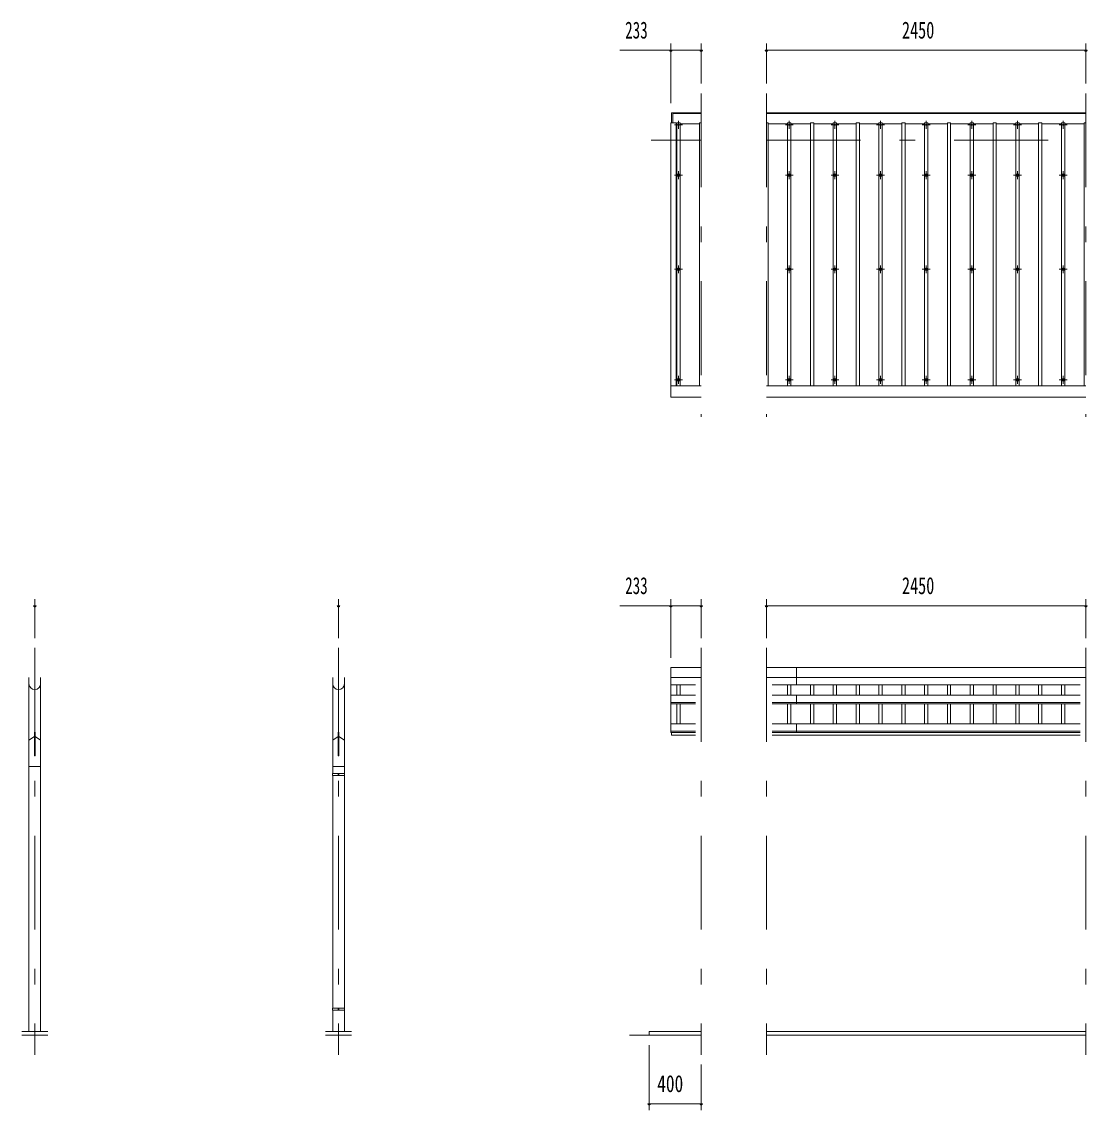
# Model space of a CAD drawing. Units: millimetres, scale not verified. Extents: x -25848 to 25858, y -10500 to 10500.
# Drawn here: x -24630 to -16459, y 1220 to 9567 of the extents above; entities that cross this region are included whole.
import ezdxf
from ezdxf.enums import TextEntityAlignment as Align

# ---------------------------------------------------------------- set-up
doc = ezdxf.new("R2010")
doc.units = ezdxf.units.MM
doc.header["$LTSCALE"] = 60
doc.linetypes.add('USER3', pattern=[24, 12, -5, 2, -5])
for name, color, linetype, lineweight in [('0-2_1-05BOLD', 7, 'Continuous', 18), ('0-3_1-25CENTER', 3, 'USER3', 18), ('0-4_1-45THIN', 4, 'Continuous', 18), ('0-5_1-55DIM', 3, 'Continuous', 18)]:
    doc.layers.add(name, color=color, linetype=linetype, lineweight=lineweight)
doc.styles.add('ＭＳ ゴシック', font='')
doc.styles.get('ＭＳ ゴシック').set_extended_font_data('MS Gothic')

msp = doc.modelspace()

# ---------------------------------------------------------------- linework, layer by layer
at = {"layer": '0-2_1-05BOLD'}
for p, q in [((-19636.67, 8790.67), (-19636.67, 8867.67)), ((-19636.67, 8862.67), (-19418.67, 8862.67)), ((-18918.67, 8867.67), (-16468.67, 8867.67)), ((-18918.67, 8862.67), (-16468.67, 8862.67)), ((-19611.67, 8790.67), (-19651.67, 8790.67)), ((-19651.67, 6687.67), (-19651.67, 8790.67)), ((-19611.67, 6773.43), (-19611.67, 8790.67)), ((-19651.67, 6773.43), (-19418.67, 6773.43)), ((-18918.67, 6773.43), (-16468.67, 6773.43)), ((-19651.67, 6687.67), (-19418.67, 6687.67)), ((-18918.67, 6687.67), (-16468.67, 6687.67)), ((-19651.68, 4614.67), (-19651.68, 4115.47)), ((-19418.67, 4614.67), (-19651.68, 4614.67)), ((-16468.67, 4614.67), (-18918.67, 4614.67)), ((-18688.67, 4614.67), (-18688.67, 4482.27)), ((-24574.41, 4537.52), (-24574.41, 1824.67)), ((-24485.31, 4537.52), (-24485.31, 1824.67)), ((-22244.67, 4537.52), (-22244.67, 3802.67)), ((-22155.57, 4537.52), (-22155.57, 3802.67)), ((-19651.68, 4537.52), (-19418.67, 4537.52)), ((-18918.67, 4537.52), (-16468.67, 4537.52)), ((-19463.23, 4482.27), (-19651.68, 4482.27)), ((-16513.22, 4482.27), (-18874.12, 4482.27)), ((-19651.68, 4402.96), (-19463.23, 4402.96)), ((-19651.68, 4345.26), (-19463.23, 4345.26)), ((-18874.12, 4402.96), (-16513.22, 4402.96)), ((-18874.12, 4345.26), (-16513.22, 4345.26)), ((-18688.67, 4402.96), (-18688.67, 4337.03)), ((-19651.68, 4337.03), (-19463.23, 4337.03)), ((-18874.12, 4337.03), (-16513.22, 4337.03)), ((-19463.23, 4182.45), (-19651.68, 4182.45)), ((-16513.22, 4182.45), (-18874.12, 4182.45)), ((-18688.67, 4182.45), (-18688.67, 4115.47)), ((-24527.61, 4117.89), (-24527.61, 3937.25)), ((-22197.87, 4117.89), (-22197.87, 3937.25)), ((-19463.23, 4127.33), (-19651.68, 4127.33)), ((-19463.22, 4115.47), (-19651.68, 4115.47)), ((-19646.68, 4115.47), (-19646.68, 4094.67)), ((-19463.22, 4094.67), (-19646.68, 4094.67)), ((-16513.22, 4127.33), (-18874.12, 4127.33)), ((-16513.22, 4115.47), (-18874.12, 4115.47)), ((-16513.22, 4094.67), (-18874.12, 4094.67)), ((-24574.41, 4057.25), (-24532.11, 4085.19)), ((-24527.61, 4085.19), (-24485.31, 4057.25)), ((-22244.67, 4057.25), (-22202.38, 4085.19)), ((-22197.87, 4085.19), (-22155.58, 4057.25)), ((-24527.61, 3937.25), (-24532.11, 3937.25)), ((-22197.87, 3937.25), (-22202.38, 3937.25)), ((-24485.31, 3856.67), (-24574.41, 3856.67)), ((-22155.58, 3856.67), (-22244.67, 3856.67)), ((-22153.97, 3802.67), (-22246.28, 3802.67)), ((-22246.28, 3802.67), (-22246.28, 3786.67)), ((-22244.67, 3786.67), (-22244.67, 2002.67)), ((-22203.18, 3802.67), (-22203.18, 3786.67)), ((-22203.18, 3794.67), (-22197.08, 3794.67)), ((-22197.08, 3802.67), (-22197.08, 3786.67)), ((-22155.58, 3786.67), (-22155.58, 2002.67)), ((-22153.97, 2002.67), (-22246.28, 2002.67)), ((-22246.28, 2002.67), (-22246.28, 1986.67)), ((-22244.67, 1986.67), (-22244.67, 1824.67)), ((-22203.18, 2002.67), (-22203.18, 1986.67)), ((-22203.18, 1994.67), (-22197.08, 1994.67)), ((-22197.08, 2002.67), (-22197.08, 1986.67)), ((-22155.58, 1986.67), (-22155.58, 1824.67)), ((-24629.86, 1824.67), (-24429.86, 1824.67)), ((-24629.86, 1794.67), (-24429.86, 1794.67)), ((-22300.13, 1824.67), (-22100.12, 1824.67)), ((-22300.13, 1794.67), (-22100.12, 1794.67)), ((-19418.67, 1794.67), (-19968.67, 1794.67)), ((-16468.67, 1824.67), (-18918.67, 1824.67)), ((-16468.67, 1794.67), (-18918.67, 1794.67))]:
    msp.add_line(p, q, dxfattribs=at)
for points in [[(-19646.67, 8790.67), (-19646.67, 8867.67), (-19418.67, 8867.67)], [(-24527.61, 4117.89), (-24532.11, 4117.89), (-24532.11, 3937.25)], [(-22197.87, 4117.89), (-22202.38, 4117.89), (-22202.38, 3937.25)], [(-22153.97, 3802.67), (-22153.97, 3786.67), (-22246.28, 3786.67)], [(-22153.97, 2002.67), (-22153.97, 1986.67), (-22246.28, 1986.67)], [(-19418.67, 1824.67), (-19818.67, 1824.67), (-19818.67, 1794.67)]]:
    msp.add_lwpolyline(points, dxfattribs=at)
for centre in [(-19593.67, 8390.17), (-18743.67, 8390.17), (-18393.67, 8390.17), (-18043.67, 8390.17), (-17693.68, 8390.17), (-17343.67, 8390.17), (-16993.68, 8390.17), (-16643.67, 8390.17), (-19593.67, 7668.51), (-18743.67, 7668.51), (-18393.67, 7668.51), (-18043.67, 7668.51), (-17693.68, 7668.51), (-17343.67, 7668.51), (-16993.68, 7668.51), (-16643.67, 7668.51), (-19593.67, 6820.85), (-18743.67, 6820.85), (-18393.67, 6820.85), (-18043.67, 6820.85), (-17693.68, 6820.85), (-17343.67, 6820.85), (-16993.68, 6820.85), (-16643.67, 6820.85)]:
    msp.add_circle(centre, 10, dxfattribs=at)
for centre, radius, start, end in [((-19593.67, 8765.7), 14.5, 46.39838, 133.60162), ((-19593.67, 8786.71), 14.5, 226.3961, 313.6039), ((-18743.67, 8765.7), 14.5, 46.39838, 133.60162), ((-18743.67, 8786.71), 14.5, 226.3961, 313.6039), ((-18393.67, 8765.7), 14.5, 46.39838, 133.60162), ((-18393.67, 8786.71), 14.5, 226.3961, 313.6039), ((-18043.67, 8765.7), 14.5, 46.39838, 133.60162), ((-18043.67, 8786.71), 14.5, 226.3961, 313.6039), ((-17693.68, 8765.7), 14.5, 46.39838, 133.60162), ((-17693.68, 8786.71), 14.5, 226.3961, 313.6039), ((-17343.67, 8765.7), 14.5, 46.39838, 133.60162), ((-17343.67, 8786.71), 14.5, 226.3961, 313.6039), ((-16993.68, 8765.7), 14.5, 46.39838, 133.60162), ((-16993.68, 8786.71), 14.5, 226.3961, 313.6039), ((-16643.67, 8765.7), 14.5, 46.39838, 133.60162), ((-16643.67, 8786.71), 14.5, 226.3961, 313.6039), ((-24529.86, 4489.22), 44.55, 180, 0), ((-22200.12, 4489.22), 44.55, 180, 0)]:
    msp.add_arc(centre, radius, start, end, dxfattribs=at)
at = {"layer": '0-3_1-25CENTER'}
for p, q in [((-19418.67, 9017.67), (-19418.67, 6537.67)), ((-18918.67, 9017.67), (-18918.67, 6537.67)), ((-16468.67, 9017.67), (-16468.67, 6537.67)), ((-19623.67, 8776.2), (-19563.67, 8776.2)), ((-19593.67, 8806.2), (-19593.67, 8746.2)), ((-18773.67, 8776.2), (-18713.67, 8776.2)), ((-18743.67, 8806.2), (-18743.67, 8746.2)), ((-18423.67, 8776.2), (-18363.67, 8776.2)), ((-18393.67, 8806.2), (-18393.67, 8746.2)), ((-18073.67, 8776.2), (-18013.67, 8776.2)), ((-18043.67, 8806.2), (-18043.67, 8746.2)), ((-17723.67, 8776.2), (-17663.67, 8776.2)), ((-17693.68, 8806.2), (-17693.68, 8746.2)), ((-17373.67, 8776.2), (-17313.67, 8776.2)), ((-17343.67, 8806.2), (-17343.67, 8746.2)), ((-17023.67, 8776.2), (-16963.67, 8776.2)), ((-16993.68, 8806.2), (-16993.68, 8746.2)), ((-16673.67, 8776.2), (-16613.67, 8776.2)), ((-16643.67, 8806.2), (-16643.67, 8746.2)), ((-19801.67, 8657.67), (-19418.67, 8657.67)), ((-18918.67, 8657.67), (-16468.67, 8657.67)), ((-19623.67, 8390.17), (-19563.67, 8390.17)), ((-19593.67, 8420.16), (-19593.67, 8360.17)), ((-18773.67, 8390.17), (-18713.67, 8390.17)), ((-18743.67, 8420.16), (-18743.67, 8360.17)), ((-18423.67, 8390.17), (-18363.67, 8390.17)), ((-18393.67, 8420.16), (-18393.67, 8360.17)), ((-18073.67, 8390.17), (-18013.67, 8390.17)), ((-18043.67, 8420.16), (-18043.67, 8360.17)), ((-17723.67, 8390.17), (-17663.67, 8390.17)), ((-17693.68, 8420.16), (-17693.68, 8360.17)), ((-17373.67, 8390.17), (-17313.67, 8390.17)), ((-17343.67, 8420.16), (-17343.67, 8360.17)), ((-17023.67, 8390.17), (-16963.67, 8390.17)), ((-16993.68, 8420.16), (-16993.68, 8360.17)), ((-16673.67, 8390.17), (-16613.67, 8390.17)), ((-16643.67, 8420.16), (-16643.67, 8360.17)), ((-19593.67, 7698.51), (-19593.67, 7638.5)), ((-18743.67, 7698.51), (-18743.67, 7638.5)), ((-18393.67, 7698.51), (-18393.67, 7638.5)), ((-18043.67, 7698.51), (-18043.67, 7638.5)), ((-17693.68, 7698.51), (-17693.68, 7638.5)), ((-17343.67, 7698.51), (-17343.67, 7638.5)), ((-16993.68, 7698.51), (-16993.68, 7638.5)), ((-16643.67, 7698.51), (-16643.67, 7638.5)), ((-19623.67, 7668.51), (-19563.67, 7668.51)), ((-18773.67, 7668.51), (-18713.67, 7668.51)), ((-18423.67, 7668.51), (-18363.67, 7668.51)), ((-18073.67, 7668.51), (-18013.67, 7668.51)), ((-17723.67, 7668.51), (-17663.67, 7668.51)), ((-17373.67, 7668.51), (-17313.67, 7668.51)), ((-17023.67, 7668.51), (-16963.67, 7668.51)), ((-16673.67, 7668.51), (-16613.67, 7668.51)), ((-19593.67, 6850.84), (-19593.67, 6790.85)), ((-18743.67, 6850.84), (-18743.67, 6790.85)), ((-18393.67, 6850.84), (-18393.67, 6790.85)), ((-18043.67, 6850.84), (-18043.67, 6790.85)), ((-17693.68, 6850.84), (-17693.68, 6790.85)), ((-17343.67, 6850.84), (-17343.67, 6790.85)), ((-16993.68, 6850.84), (-16993.68, 6790.85)), ((-16643.67, 6850.84), (-16643.67, 6790.85)), ((-19623.67, 6820.85), (-19563.67, 6820.85)), ((-18773.67, 6820.85), (-18713.67, 6820.85)), ((-18423.67, 6820.85), (-18363.67, 6820.85)), ((-18073.67, 6820.85), (-18013.67, 6820.85)), ((-17723.67, 6820.85), (-17663.67, 6820.85)), ((-17373.67, 6820.85), (-17313.67, 6820.85)), ((-17023.67, 6820.85), (-16963.67, 6820.85)), ((-16673.67, 6820.85), (-16613.67, 6820.85)), ((-24529.86, 4764.67), (-24529.86, 1644.67)), ((-22200.12, 4764.67), (-22200.12, 1644.67)), ((-19418.67, 4764.67), (-19418.67, 1644.67)), ((-18918.67, 4764.67), (-18918.67, 1644.67)), ((-16468.67, 4764.67), (-16468.67, 1644.67))]:
    msp.add_line(p, q, dxfattribs=at)
at = {"layer": '0-4_1-45THIN'}
for p, q in [((-19611.67, 8784.63), (-19606.17, 8784.63)), ((-19606.17, 8790.67), (-19581.17, 8790.67)), ((-19606.17, 8790.67), (-19606.17, 6773.43)), ((-19581.17, 8790.67), (-19581.17, 6773.43)), ((-19431.17, 8784.63), (-19581.17, 8784.63)), ((-19431.17, 8790.67), (-19431.17, 6773.43)), ((-19431.17, 8790.67), (-19418.67, 8790.67)), ((-18906.17, 8784.63), (-18756.17, 8784.63)), ((-18756.17, 8790.67), (-18756.17, 6773.43)), ((-18581.17, 8784.63), (-18731.17, 8784.63)), ((-18581.17, 8790.67), (-18581.17, 6773.43)), ((-18556.17, 8784.63), (-18406.17, 8784.63)), ((-18406.17, 8790.67), (-18406.17, 6773.43)), ((-18231.17, 8784.63), (-18381.17, 8784.63)), ((-18231.17, 8790.67), (-18231.17, 6773.43)), ((-18206.17, 8784.63), (-18056.18, 8784.63)), ((-18056.18, 8790.67), (-18056.17, 6773.43)), ((-17881.18, 8784.63), (-18031.17, 8784.63)), ((-17881.18, 8790.67), (-17881.18, 6773.43)), ((-17856.17, 8784.63), (-17706.18, 8784.63)), ((-17706.18, 8790.67), (-17706.17, 6773.43)), ((-17531.17, 8784.63), (-17681.17, 8784.63)), ((-17531.17, 8790.67), (-17531.17, 6773.43)), ((-17506.18, 8784.63), (-17356.17, 8784.63)), ((-17356.17, 8790.67), (-17356.17, 6773.43)), ((-17181.17, 8784.63), (-17331.17, 8784.63)), ((-17181.17, 8790.67), (-17181.17, 6773.43)), ((-17156.17, 8784.63), (-17006.17, 8784.63)), ((-17006.17, 8790.67), (-17006.17, 6773.43)), ((-16831.17, 8784.63), (-16981.17, 8784.63)), ((-16831.17, 8790.67), (-16831.17, 6773.43)), ((-16806.17, 8784.63), (-16656.17, 8784.63)), ((-16656.17, 8790.67), (-16656.17, 6773.43)), ((-16481.17, 8784.63), (-16631.17, 8784.63)), ((-16481.17, 8790.67), (-16481.17, 6773.43)), ((-16481.17, 8790.67), (-16468.67, 8790.67)), ((-19606.17, 4482.27), (-19606.17, 4402.96)), ((-19581.17, 4482.27), (-19581.17, 4402.96)), ((-18756.17, 4482.27), (-18756.17, 4402.96)), ((-18731.17, 4482.27), (-18731.17, 4402.96)), ((-18581.17, 4482.27), (-18581.17, 4402.96)), ((-18556.17, 4482.27), (-18556.17, 4402.96)), ((-18406.17, 4482.27), (-18406.17, 4402.96)), ((-18381.17, 4482.27), (-18381.17, 4402.96)), ((-18231.17, 4482.27), (-18231.17, 4402.96)), ((-18206.17, 4482.27), (-18206.17, 4402.96)), ((-18056.17, 4482.27), (-18056.17, 4402.96)), ((-18031.17, 4482.27), (-18031.17, 4402.96)), ((-17881.17, 4482.27), (-17881.17, 4402.96)), ((-17856.17, 4482.27), (-17856.17, 4402.96)), ((-17706.17, 4482.27), (-17706.17, 4402.96)), ((-17681.17, 4482.27), (-17681.17, 4402.96)), ((-17531.17, 4482.27), (-17531.17, 4402.96)), ((-17506.17, 4482.27), (-17506.17, 4402.96)), ((-17356.17, 4482.27), (-17356.17, 4402.96)), ((-17331.17, 4482.27), (-17331.17, 4402.96)), ((-17181.17, 4482.27), (-17181.17, 4402.96)), ((-17156.17, 4482.27), (-17156.17, 4402.96)), ((-17006.17, 4482.27), (-17006.17, 4402.96)), ((-16981.17, 4482.27), (-16981.17, 4402.96)), ((-16831.17, 4482.27), (-16831.17, 4402.96)), ((-16806.17, 4482.27), (-16806.17, 4402.96)), ((-16656.17, 4482.27), (-16656.17, 4402.96)), ((-16631.17, 4482.27), (-16631.17, 4402.96)), ((-19606.17, 4337.03), (-19606.17, 4182.45)), ((-19581.17, 4337.03), (-19581.17, 4182.45)), ((-18756.17, 4337.03), (-18756.17, 4182.45)), ((-18731.17, 4337.03), (-18731.17, 4182.45)), ((-18581.17, 4337.03), (-18581.17, 4182.45)), ((-18556.17, 4337.03), (-18556.17, 4182.45)), ((-18406.17, 4337.03), (-18406.17, 4182.45)), ((-18381.17, 4337.03), (-18381.17, 4182.45)), ((-18231.17, 4337.03), (-18231.17, 4182.45)), ((-18206.17, 4337.03), (-18206.17, 4182.45)), ((-18056.17, 4337.03), (-18056.17, 4182.45)), ((-18031.17, 4337.03), (-18031.17, 4182.45)), ((-17881.17, 4337.03), (-17881.17, 4182.45)), ((-17856.17, 4337.03), (-17856.17, 4182.45)), ((-17706.17, 4337.03), (-17706.17, 4182.45)), ((-17681.17, 4337.03), (-17681.17, 4182.45)), ((-17531.17, 4337.03), (-17531.17, 4182.45)), ((-17506.17, 4337.03), (-17506.17, 4182.45)), ((-17356.17, 4337.03), (-17356.17, 4182.45)), ((-17331.17, 4337.03), (-17331.17, 4182.45)), ((-17181.17, 4337.03), (-17181.17, 4182.45)), ((-17156.17, 4337.03), (-17156.17, 4182.45)), ((-17006.17, 4337.03), (-17006.17, 4182.45)), ((-16981.17, 4337.03), (-16981.17, 4182.45)), ((-16831.17, 4337.03), (-16831.17, 4182.45)), ((-16806.17, 4337.03), (-16806.17, 4182.45)), ((-16656.17, 4337.03), (-16656.17, 4182.45)), ((-16631.17, 4337.03), (-16631.17, 4182.45))]:
    msp.add_line(p, q, dxfattribs=at)
for points in [[(-18918.67, 8790.67), (-18906.17, 8790.67), (-18906.17, 6773.43)], [(-18756.17, 8790.67), (-18731.17, 8790.67), (-18731.17, 6773.43)], [(-18581.17, 8790.67), (-18556.17, 8790.67), (-18556.17, 6773.43)], [(-18406.17, 8790.67), (-18381.17, 8790.67), (-18381.17, 6773.43)], [(-18231.17, 8790.67), (-18206.17, 8790.67), (-18206.17, 6773.43)], [(-18056.18, 8790.67), (-18031.17, 8790.67), (-18031.17, 6773.43)], [(-17881.18, 8790.67), (-17856.17, 8790.67), (-17856.17, 6773.43)], [(-17706.18, 8790.67), (-17681.17, 8790.67), (-17681.17, 6773.43)], [(-17531.17, 8790.67), (-17506.18, 8790.67), (-17506.18, 6773.43)], [(-17356.17, 8790.67), (-17331.17, 8790.67), (-17331.17, 6773.43)], [(-17181.17, 8790.67), (-17156.17, 8790.67), (-17156.17, 6773.43)], [(-17006.17, 8790.67), (-16981.17, 8790.67), (-16981.17, 6773.43)], [(-16831.17, 8790.67), (-16806.17, 8790.67), (-16806.17, 6773.43)], [(-16656.17, 8790.67), (-16631.17, 8790.67), (-16631.17, 6773.43)]]:
    msp.add_lwpolyline(points, dxfattribs=at)
at = {"layer": '0-5_1-55DIM'}
for p, q in [((-20044.17, 9348.67), (-19418.67, 9348.67)), ((-19641.67, 9348.67), (-19661.67, 9348.67)), ((-19651.67, 8942.68), (-19651.67, 9398.67)), ((-19408.67, 9348.67), (-19428.67, 9348.67)), ((-19418.67, 9092.68), (-19418.67, 9398.67)), ((-18908.67, 9348.67), (-18928.67, 9348.67)), ((-18918.67, 9092.68), (-18918.67, 9398.67)), ((-18918.67, 9348.67), (-16468.67, 9348.67)), ((-16458.67, 9348.67), (-16478.67, 9348.67)), ((-16468.67, 9092.68), (-16468.67, 9398.67)), ((-24529.86, 4839.67), (-24529.86, 5138.67)), ((-22200.12, 4839.67), (-22200.12, 5138.67)), ((-19651.68, 4689.67), (-19651.68, 5138.67)), ((-19418.67, 4839.67), (-19418.67, 5138.67)), ((-18918.67, 4839.67), (-18918.67, 5138.67)), ((-16468.67, 4839.67), (-16468.67, 5138.67)), ((-24519.86, 5088.67), (-24539.86, 5088.67)), ((-22190.12, 5088.67), (-22210.12, 5088.67)), ((-20044.17, 5088.67), (-19418.67, 5088.67)), ((-19641.68, 5088.67), (-19661.68, 5088.67)), ((-19408.67, 5088.67), (-19428.67, 5088.67)), ((-18908.67, 5088.67), (-18928.67, 5088.67)), ((-18918.67, 5088.67), (-16468.67, 5088.67)), ((-16458.67, 5088.67), (-16478.67, 5088.67)), ((-19818.67, 1719.67), (-19818.67, 1219.67)), ((-19418.67, 1569.67), (-19418.67, 1219.67)), ((-19808.67, 1269.67), (-19828.67, 1269.67)), ((-19818.67, 1269.67), (-19418.67, 1269.67)), ((-19408.67, 1269.67), (-19428.67, 1269.67))]:
    msp.add_line(p, q, dxfattribs=at)
for centre in [(-19651.67, 9348.67), (-19418.67, 9348.67), (-18918.67, 9348.67), (-16468.67, 9348.67), (-24529.86, 5088.67), (-22200.12, 5088.67), (-19651.68, 5088.67), (-19418.67, 5088.67), (-18918.67, 5088.67), (-16468.67, 5088.67), (-19818.67, 1269.67), (-19418.67, 1269.67)]:
    msp.add_arc(centre, 10, 180, 0, dxfattribs=at)

# ---------------------------------------------------------------- texts
at = {"layer": '0-5_1-55DIM', "color": 7, "style": 'ＭＳ ゴシック'}
for s, width, p in [('233', 0.65, (-20002.35, 9398.67)), ('2450', 0.7, (-17879.68, 9398.67)), ('233', 0.65, (-20002.35, 5138.67)), ('2450', 0.7, (-17879.68, 5138.67)), ('400', 0.75, (-19756.3, 1319.67))]:
    msp.add_text(s, height=130.2, dxfattribs=dict(at, width=width)).set_placement(p, align=Align.BOTTOM_LEFT)

doc.saveas('drawing.dxf')
